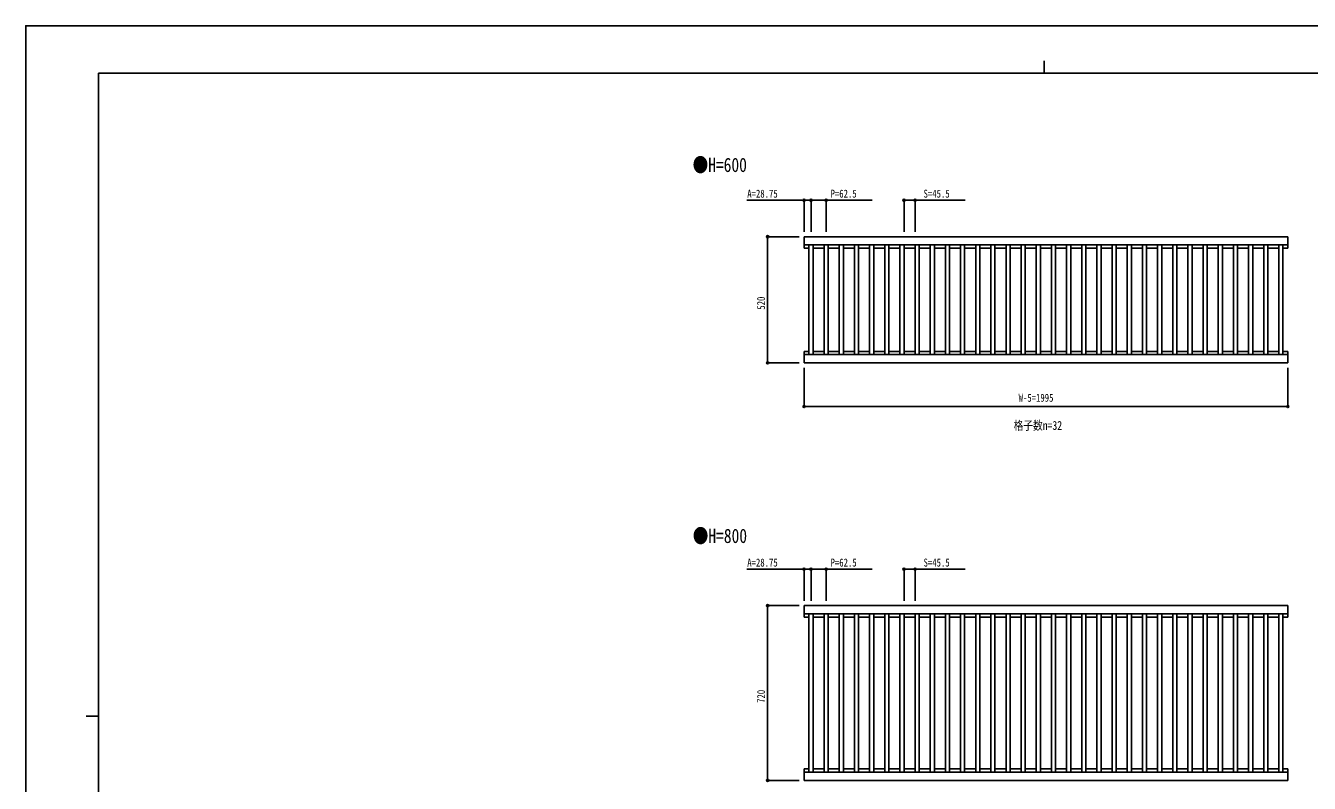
# Model space of a CAD drawing. Units: millimetres, scale not verified. Extents: x -4205 to 4205, y -2970 to 2970.
# Drawn here: x -4205 to 1088, y -151 to 2970 of the extents above; entities that cross this region are included whole.
import ezdxf
from ezdxf.enums import TextEntityAlignment as Align

# ---------------------------------------------------------------- set-up
doc = ezdxf.new("R2010")
doc.units = ezdxf.units.MM
doc.header["$LTSCALE"] = 16
for name, color, linetype in [('0-1_USER1', 3, 'Continuous'), ('0-2_YKK_A1', 4, 'Continuous'), ('0-3_YKK_D', 6, 'Continuous'), ('0-4_YKK_ZWAK', 7, 'Continuous')]:
    doc.layers.add(name, color=color, linetype=linetype)
doc.styles.add('ＭＳ ゴシック', font='')
doc.styles.get('ＭＳ ゴシック').set_extended_font_data('MS Gothic')

msp = doc.modelspace()

# ---------------------------------------------------------------- linework, layer by layer
at = {"layer": '0-2_YKK_A1'}
for p, q in [((-995.68, 2053.68), (-995.68, 2100.68)), ((-995.68, 2100.68), (999.32, 2100.68)), ((999.32, 2066.68), (-995.68, 2066.68)), ((-975.43, 2066.68), (-975.43, 1614.68)), ((-958.43, 1614.68), (-958.43, 2066.68)), ((-912.93, 2066.68), (-912.93, 1614.68)), ((-895.93, 1614.68), (-895.93, 2066.68)), ((-850.43, 2066.68), (-850.43, 1614.68)), ((-833.43, 1614.68), (-833.43, 2066.68)), ((-787.93, 2066.68), (-787.93, 1614.68)), ((-770.93, 1614.68), (-770.93, 2066.68)), ((-725.43, 2066.68), (-725.43, 1614.68)), ((-708.43, 1614.68), (-708.43, 2066.68)), ((-662.93, 2066.68), (-662.93, 1614.68)), ((-645.93, 1614.68), (-645.93, 2066.68)), ((-600.43, 2066.68), (-600.43, 1614.68)), ((-583.43, 1614.68), (-583.43, 2066.68)), ((-537.93, 2066.68), (-537.93, 1614.68)), ((-520.93, 1614.68), (-520.93, 2066.68)), ((-475.43, 2066.68), (-475.43, 1614.68)), ((-458.43, 1614.68), (-458.43, 2066.68)), ((-412.93, 2066.68), (-412.93, 1614.68)), ((-395.93, 1614.68), (-395.93, 2066.68)), ((-350.43, 2066.68), (-350.43, 1614.68)), ((-333.43, 1614.68), (-333.43, 2066.68)), ((-287.93, 2066.68), (-287.93, 1614.68)), ((-270.93, 1614.68), (-270.93, 2066.68)), ((-225.43, 2066.68), (-225.43, 1614.68)), ((-208.43, 1614.68), (-208.43, 2066.68)), ((-162.93, 2066.68), (-162.93, 1614.68)), ((-145.93, 1614.68), (-145.93, 2066.68)), ((-100.43, 2066.68), (-100.43, 1614.68)), ((-83.43, 1614.68), (-83.43, 2066.68)), ((-37.93, 2066.68), (-37.93, 1614.68)), ((-20.93, 1614.68), (-20.93, 2066.68)), ((24.57, 2066.68), (24.57, 1614.68)), ((41.57, 1614.68), (41.57, 2066.68)), ((87.07, 2066.68), (87.07, 1614.68)), ((104.07, 1614.68), (104.07, 2066.68)), ((149.57, 2066.68), (149.57, 1614.68)), ((166.57, 1614.68), (166.57, 2066.68)), ((212.07, 2066.68), (212.07, 1614.68)), ((229.07, 1614.68), (229.07, 2066.68)), ((274.57, 2066.68), (274.57, 1614.68)), ((291.57, 1614.68), (291.57, 2066.68)), ((337.07, 2066.68), (337.07, 1614.68)), ((354.07, 1614.68), (354.07, 2066.68)), ((399.57, 2066.68), (399.57, 1614.68)), ((416.57, 1614.68), (416.57, 2066.68)), ((462.07, 2066.68), (462.07, 1614.68)), ((479.07, 1614.68), (479.07, 2066.68)), ((524.57, 2066.68), (524.57, 1614.68)), ((541.57, 1614.68), (541.57, 2066.68)), ((587.07, 2066.68), (587.07, 1614.68)), ((604.07, 1614.68), (604.07, 2066.68)), ((649.57, 2066.68), (649.57, 1614.68)), ((666.57, 1614.68), (666.57, 2066.68)), ((712.07, 2066.68), (712.07, 1614.68)), ((729.07, 1614.68), (729.07, 2066.68)), ((774.57, 2066.68), (774.57, 1614.68)), ((791.57, 1614.68), (791.57, 2066.68)), ((837.07, 2066.68), (837.07, 1614.68)), ((854.07, 1614.68), (854.07, 2066.68)), ((899.57, 2066.68), (899.57, 1614.68)), ((916.57, 1614.68), (916.57, 2066.68)), ((962.07, 2066.68), (962.07, 1614.68)), ((979.07, 1614.68), (979.07, 2066.68)), ((999.32, 2053.68), (999.32, 2100.68)), ((-995.68, 2053.68), (-975.43, 2053.68)), ((-958.43, 2053.68), (-912.93, 2053.68)), ((-895.93, 2053.68), (-850.43, 2053.68)), ((-833.43, 2053.68), (-787.93, 2053.68)), ((-770.93, 2053.68), (-725.43, 2053.68)), ((-708.43, 2053.68), (-662.93, 2053.68)), ((-645.93, 2053.68), (-600.43, 2053.68)), ((-583.43, 2053.68), (-537.93, 2053.68)), ((-520.93, 2053.68), (-475.43, 2053.68)), ((-458.43, 2053.68), (-412.93, 2053.68)), ((-395.93, 2053.68), (-350.43, 2053.68)), ((-333.43, 2053.68), (-287.93, 2053.68)), ((-270.93, 2053.68), (-225.43, 2053.68)), ((-208.43, 2053.68), (-162.93, 2053.68)), ((-145.93, 2053.68), (-100.43, 2053.68)), ((-83.43, 2053.68), (-37.93, 2053.68)), ((-20.93, 2053.68), (24.57, 2053.68)), ((41.57, 2053.68), (87.07, 2053.68)), ((104.07, 2053.68), (149.57, 2053.68)), ((166.57, 2053.68), (212.07, 2053.68)), ((229.07, 2053.68), (274.57, 2053.68)), ((291.57, 2053.68), (337.07, 2053.68)), ((354.07, 2053.68), (399.57, 2053.68)), ((416.57, 2053.68), (462.07, 2053.68)), ((479.07, 2053.68), (524.57, 2053.68)), ((541.57, 2053.68), (587.07, 2053.68)), ((604.07, 2053.68), (649.57, 2053.68)), ((666.57, 2053.68), (712.07, 2053.68)), ((729.07, 2053.68), (774.57, 2053.68)), ((791.57, 2053.68), (837.07, 2053.68)), ((854.07, 2053.68), (899.57, 2053.68)), ((916.57, 2053.68), (962.07, 2053.68)), ((979.07, 2053.68), (999.32, 2053.68)), ((-995.68, 1627.68), (-975.43, 1627.68)), ((-995.68, 1580.68), (-995.68, 1627.68)), ((999.32, 1614.68), (-995.68, 1614.68)), ((-958.43, 1627.68), (-912.93, 1627.68)), ((-895.93, 1627.68), (-850.43, 1627.68)), ((-833.43, 1627.68), (-787.93, 1627.68)), ((-770.93, 1627.68), (-725.43, 1627.68)), ((-708.43, 1627.68), (-662.93, 1627.68)), ((-645.93, 1627.68), (-600.43, 1627.68)), ((-583.43, 1627.68), (-537.93, 1627.68)), ((-520.93, 1627.68), (-475.43, 1627.68)), ((-458.43, 1627.68), (-412.93, 1627.68)), ((-395.93, 1627.68), (-350.43, 1627.68)), ((-333.43, 1627.68), (-287.93, 1627.68)), ((-270.93, 1627.68), (-225.43, 1627.68)), ((-208.43, 1627.68), (-162.93, 1627.68)), ((-145.93, 1627.68), (-100.43, 1627.68)), ((-83.43, 1627.68), (-37.93, 1627.68)), ((-20.93, 1627.68), (24.57, 1627.68)), ((41.57, 1627.68), (87.07, 1627.68)), ((104.07, 1627.68), (149.57, 1627.68)), ((166.57, 1627.68), (212.07, 1627.68)), ((229.07, 1627.68), (274.57, 1627.68)), ((291.57, 1627.68), (337.07, 1627.68)), ((354.07, 1627.68), (399.57, 1627.68)), ((416.57, 1627.68), (462.07, 1627.68)), ((479.07, 1627.68), (524.57, 1627.68)), ((541.57, 1627.68), (587.07, 1627.68)), ((604.07, 1627.68), (649.57, 1627.68)), ((666.57, 1627.68), (712.07, 1627.68)), ((729.07, 1627.68), (774.57, 1627.68)), ((791.57, 1627.68), (837.07, 1627.68)), ((854.07, 1627.68), (899.57, 1627.68)), ((916.57, 1627.68), (962.07, 1627.68)), ((979.07, 1627.68), (999.32, 1627.68)), ((999.32, 1580.68), (999.32, 1627.68)), ((999.32, 1580.68), (-995.68, 1580.68)), ((-995.68, 533.68), (-995.68, 580.68)), ((-995.68, 580.68), (999.32, 580.68)), ((999.32, 546.68), (-995.68, 546.68)), ((-995.68, 533.68), (-975.43, 533.68)), ((-975.43, 546.68), (-975.43, -105.32)), ((-958.43, -105.32), (-958.43, 546.68)), ((-958.43, 533.68), (-912.93, 533.68)), ((-912.93, 546.68), (-912.93, -105.32)), ((-895.93, -105.32), (-895.93, 546.68)), ((-895.93, 533.68), (-850.43, 533.68)), ((-850.43, 546.68), (-850.43, -105.32)), ((-833.43, -105.32), (-833.43, 546.68)), ((-833.43, 533.68), (-787.93, 533.68)), ((-787.93, 546.68), (-787.93, -105.32)), ((-770.93, -105.32), (-770.93, 546.68)), ((-770.93, 533.68), (-725.43, 533.68)), ((-725.43, 546.68), (-725.43, -105.32)), ((-708.43, -105.32), (-708.43, 546.68)), ((-708.43, 533.68), (-662.93, 533.68)), ((-662.93, 546.68), (-662.93, -105.32)), ((-645.93, -105.32), (-645.93, 546.68)), ((-645.93, 533.68), (-600.43, 533.68)), ((-600.43, 546.68), (-600.43, -105.32)), ((-583.43, -105.32), (-583.43, 546.68)), ((-583.43, 533.68), (-537.93, 533.68)), ((-537.93, 546.68), (-537.93, -105.32)), ((-520.93, -105.32), (-520.93, 546.68)), ((-520.93, 533.68), (-475.43, 533.68)), ((-475.43, 546.68), (-475.43, -105.32)), ((-458.43, -105.32), (-458.43, 546.68)), ((-458.43, 533.68), (-412.93, 533.68)), ((-412.93, 546.68), (-412.93, -105.32)), ((-395.93, -105.32), (-395.93, 546.68)), ((-395.93, 533.68), (-350.43, 533.68)), ((-350.43, 546.68), (-350.43, -105.32)), ((-333.43, -105.32), (-333.43, 546.68)), ((-333.43, 533.68), (-287.93, 533.68)), ((-287.93, 546.68), (-287.93, -105.32)), ((-270.93, -105.32), (-270.93, 546.68)), ((-270.93, 533.68), (-225.43, 533.68)), ((-225.43, 546.68), (-225.43, -105.32)), ((-208.43, -105.32), (-208.43, 546.68)), ((-208.43, 533.68), (-162.93, 533.68)), ((-162.93, 546.68), (-162.93, -105.32)), ((-145.93, -105.32), (-145.93, 546.68)), ((-145.93, 533.68), (-100.43, 533.68)), ((-100.43, 546.68), (-100.43, -105.32)), ((-83.43, -105.32), (-83.43, 546.68)), ((-83.43, 533.68), (-37.93, 533.68)), ((-37.93, 546.68), (-37.93, -105.32)), ((-20.93, -105.32), (-20.93, 546.68)), ((-20.93, 533.68), (24.57, 533.68)), ((24.57, 546.68), (24.57, -105.32)), ((41.57, -105.32), (41.57, 546.68)), ((41.57, 533.68), (87.07, 533.68)), ((87.07, 546.68), (87.07, -105.32)), ((104.07, -105.32), (104.07, 546.68)), ((104.07, 533.68), (149.57, 533.68)), ((149.57, 546.68), (149.57, -105.32)), ((166.57, -105.32), (166.57, 546.68)), ((166.57, 533.68), (212.07, 533.68)), ((212.07, 546.68), (212.07, -105.32)), ((229.07, -105.32), (229.07, 546.68)), ((229.07, 533.68), (274.57, 533.68)), ((274.57, 546.68), (274.57, -105.32)), ((291.57, -105.32), (291.57, 546.68)), ((291.57, 533.68), (337.07, 533.68)), ((337.07, 546.68), (337.07, -105.32)), ((354.07, -105.32), (354.07, 546.68)), ((354.07, 533.68), (399.57, 533.68)), ((399.57, 546.68), (399.57, -105.32)), ((416.57, -105.32), (416.57, 546.68)), ((416.57, 533.68), (462.07, 533.68)), ((462.07, 546.68), (462.07, -105.32)), ((479.07, -105.32), (479.07, 546.68)), ((479.07, 533.68), (524.57, 533.68)), ((524.57, 546.68), (524.57, -105.32)), ((541.57, -105.32), (541.57, 546.68)), ((541.57, 533.68), (587.07, 533.68)), ((587.07, 546.68), (587.07, -105.32)), ((604.07, -105.32), (604.07, 546.68)), ((604.07, 533.68), (649.57, 533.68)), ((649.57, 546.68), (649.57, -105.32)), ((666.57, -105.32), (666.57, 546.68)), ((666.57, 533.68), (712.07, 533.68)), ((712.07, 546.68), (712.07, -105.32)), ((729.07, -105.32), (729.07, 546.68)), ((729.07, 533.68), (774.57, 533.68)), ((774.57, 546.68), (774.57, -105.32)), ((791.57, -105.32), (791.57, 546.68)), ((791.57, 533.68), (837.07, 533.68)), ((837.07, 546.68), (837.07, -105.32)), ((854.07, -105.32), (854.07, 546.68)), ((854.07, 533.68), (899.57, 533.68)), ((899.57, 546.68), (899.57, -105.32)), ((916.57, -105.32), (916.57, 546.68)), ((916.57, 533.68), (962.07, 533.68)), ((962.07, 546.68), (962.07, -105.32)), ((979.07, -105.32), (979.07, 546.68)), ((979.07, 533.68), (999.32, 533.68)), ((999.32, 533.68), (999.32, 580.68)), ((-995.68, -92.32), (-975.43, -92.32)), ((-995.68, -139.32), (-995.68, -92.32)), ((999.32, -105.32), (-995.68, -105.32)), ((-958.43, -92.32), (-912.93, -92.32)), ((-895.93, -92.32), (-850.43, -92.32)), ((-833.43, -92.32), (-787.93, -92.32)), ((-770.93, -92.32), (-725.43, -92.32)), ((-708.43, -92.32), (-662.93, -92.32)), ((-645.93, -92.32), (-600.43, -92.32)), ((-583.43, -92.32), (-537.93, -92.32)), ((-520.93, -92.32), (-475.43, -92.32)), ((-458.43, -92.32), (-412.93, -92.32)), ((-395.93, -92.32), (-350.43, -92.32)), ((-333.43, -92.32), (-287.93, -92.32)), ((-270.93, -92.32), (-225.43, -92.32)), ((-208.43, -92.32), (-162.93, -92.32)), ((-145.93, -92.32), (-100.43, -92.32)), ((-83.43, -92.32), (-37.93, -92.32)), ((-20.93, -92.32), (24.57, -92.32)), ((41.57, -92.32), (87.07, -92.32)), ((104.07, -92.32), (149.57, -92.32)), ((166.57, -92.32), (212.07, -92.32)), ((229.07, -92.32), (274.57, -92.32)), ((291.57, -92.32), (337.07, -92.32)), ((354.07, -92.32), (399.57, -92.32)), ((416.57, -92.32), (462.07, -92.32)), ((479.07, -92.32), (524.57, -92.32)), ((541.57, -92.32), (587.07, -92.32)), ((604.07, -92.32), (649.57, -92.32)), ((666.57, -92.32), (712.07, -92.32)), ((729.07, -92.32), (774.57, -92.32)), ((791.57, -92.32), (837.07, -92.32)), ((854.07, -92.32), (899.57, -92.32)), ((916.57, -92.32), (962.07, -92.32)), ((979.07, -92.32), (999.32, -92.32)), ((999.32, -139.32), (999.32, -92.32)), ((999.32, -139.32), (-995.68, -139.32))]:
    msp.add_line(p, q, dxfattribs=at)
at = {"layer": '0-3_YKK_D'}
for p, q in [((-995.68, 2120.68), (-995.68, 2251.68)), ((-966.93, 2120.68), (-966.93, 2251.68)), ((-966.93, 2120.68), (-966.93, 2251.68)), ((-904.43, 2120.68), (-904.43, 2251.68)), ((-583.43, 2120.68), (-583.43, 2251.68)), ((-537.93, 2120.68), (-537.93, 2251.68)), ((-1015.68, 2100.68), (-1146.68, 2100.68)), ((-1145.68, 1580.68), (-1145.68, 2100.68)), ((-1015.68, 1580.68), (-1146.68, 1580.68)), ((-995.68, 1560.68), (-995.68, 1399.68)), ((999.32, 1560.68), (999.32, 1399.68)), ((-995.68, 1400.68), (999.32, 1400.68)), ((-995.68, 600.68), (-995.68, 731.68)), ((-966.93, 600.68), (-966.93, 731.68)), ((-966.93, 600.68), (-966.93, 731.68)), ((-904.43, 600.68), (-904.43, 731.68)), ((-583.43, 600.68), (-583.43, 731.68)), ((-537.93, 600.68), (-537.93, 731.68)), ((-1015.68, 580.68), (-1146.68, 580.68)), ((-1145.68, 580.68), (-1145.68, -139.32)), ((-1015.68, -139.32), (-1146.68, -139.32))]:
    msp.add_line(p, q, dxfattribs=at)
for points in [[(-966.93, 2250.68), (-995.68, 2250.68), (-1230.88, 2250.68)], [(-966.93, 2250.68), (-904.43, 2250.68), (-715.03, 2250.68)], [(-583.43, 2250.68), (-537.93, 2250.68), (-331.53, 2250.68)], [(-966.93, 730.68), (-995.68, 730.68), (-1230.88, 730.68)], [(-966.93, 730.68), (-904.43, 730.68), (-715.03, 730.68)], [(-583.43, 730.68), (-537.93, 730.68), (-331.53, 730.68)]]:
    msp.add_lwpolyline(points, dxfattribs=at)
for centre in [(-995.68, 2250.68), (-966.93, 2250.68), (-966.93, 2250.68), (-904.43, 2250.68), (-583.43, 2250.68), (-537.93, 2250.68), (-1145.68, 2100.68), (-1145.68, 1580.68), (-995.68, 1400.68), (999.32, 1400.68), (-995.68, 730.68), (-966.93, 730.68), (-966.93, 730.68), (-904.43, 730.68), (-583.43, 730.68), (-537.93, 730.68), (-1145.68, 580.68), (-1145.68, -139.32)]:
    msp.add_circle(centre, 4.25, dxfattribs=at)
at = {"layer": '0-4_YKK_ZWAK'}
for p, q in [((-4.98, 2825), (-4.98, 2775)), ((3895.02, 2775), (-3904.98, 2775)), ((-3904.98, -2525), (-3904.98, 2775)), ((-3954.98, 125), (-3904.98, 125))]:
    msp.add_line(p, q, dxfattribs=at)
msp.add_lwpolyline([(-4205, -2970), (4205, -2970), (4205, 2970), (-4205, 2970)], close=True, dxfattribs=at)

# ---------------------------------------------------------------- texts
at = {"layer": '0-1_USER1', "style": 'ＭＳ ゴシック', "width": 0.8}
for s, height, p in [('●H=600', 58.65, (-1454.91, 2349.62)), ('格子数n=32', 36.66, (-131.52, 1293.76)), ('●H=800', 58.65, (-1454.23, 821.18))]:
    msp.add_text(s, height=height, dxfattribs=at).set_placement(p, align=Align.BOTTOM_LEFT)
at = {"layer": '0-3_YKK_D', "style": 'ＭＳ ゴシック', "width": 0.8}
for s, p in [('A=28.75', (-1229.88, 2251.68)), ('P=62.5', (-886.43, 2251.68)), ('S=45.5', (-502.93, 2251.68)), ('W-5=1995', (-110.98, 1410.68)), ('A=28.75', (-1229.88, 731.68)), ('P=62.5', (-886.43, 731.68)), ('S=45.5', (-502.93, 731.68))]:
    msp.add_text(s, height=32.99, dxfattribs=at).set_placement(p, align=Align.BOTTOM_LEFT)
for s, p in [('520', (-1146.68, 1799.88)), ('720', (-1146.68, 179.88))]:
    msp.add_text(s, height=32.99, rotation=90, dxfattribs=at).set_placement(p, align=Align.BOTTOM_LEFT)

doc.saveas('drawing.dxf')
